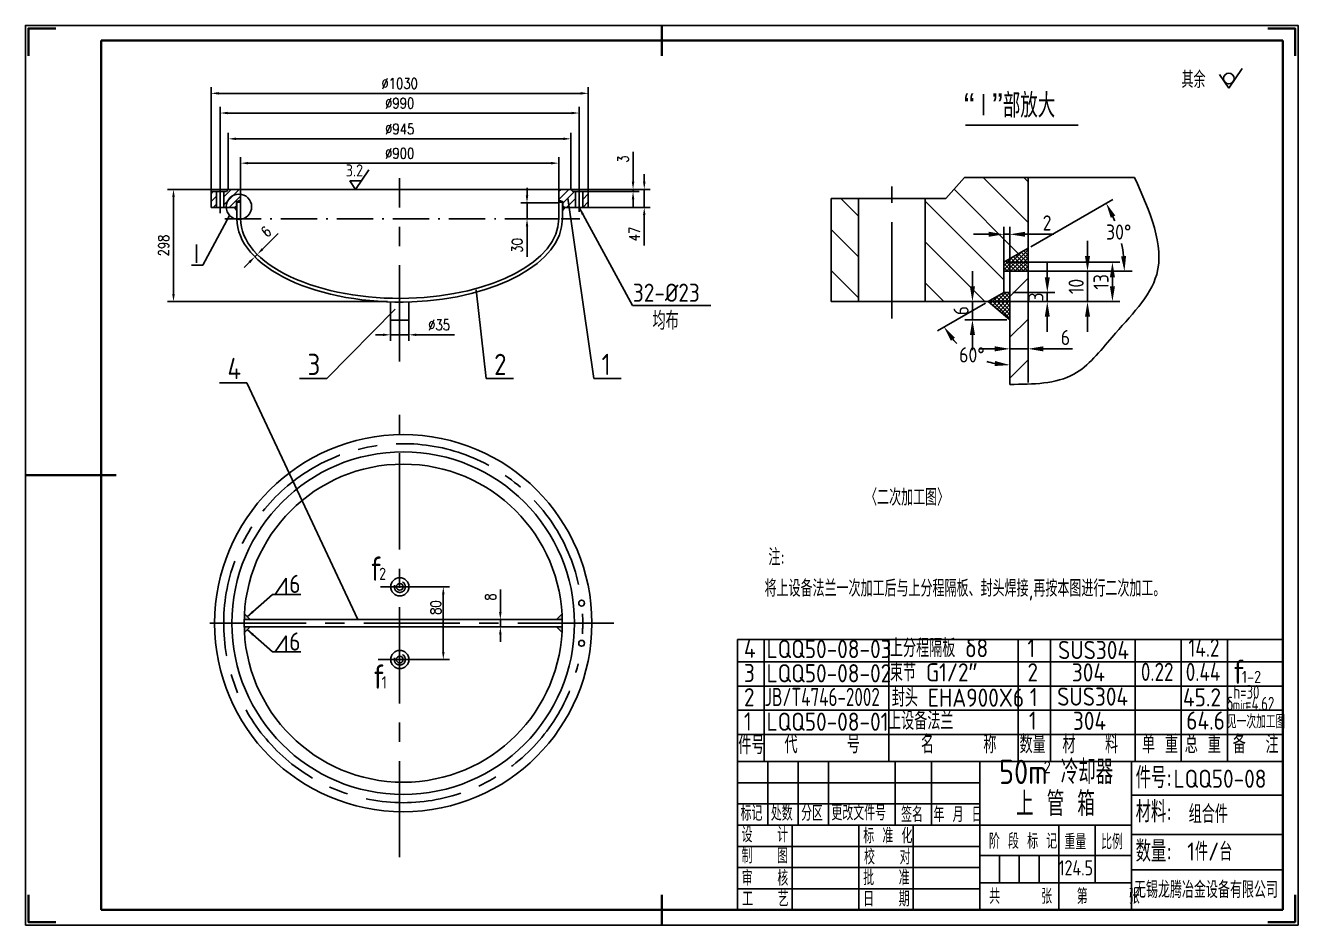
# Paper-space layout '布局1' of a CAD drawing. Extents: x 1187 to 4862, y -125 to 1349.
# Drawn here: x 2685 to 3104.5, y 172.5 to 469 of the extents above; entities that cross this region are included whole.
import ezdxf

# ---------------------------------------------------------------- set-up
doc = ezdxf.new("R2010")
doc.units = 0
doc.header["$MEASUREMENT"] = 0
for name, pattern in [('ACAD_ISO10W100', [18.5, 12, -3, 0.5, -3]), ('CENTER', [50.8, 31.75, -6.35, 6.35, -6.35]), ('HIDDEN', [9.525, 6.35, -3.175])]:
    doc.linetypes.add(name, pattern=pattern)
doc.layers.get('DEFPOINTS').update_dxf_attribs({"linetype": 'CONTINUOUS'})
for name, color, linetype in [('一般注释', 5, 'CONTINUOUS'), ('中心线', 1, 'CENTER'), ('单点划线', 6, 'ACAD_ISO10W100'), ('可见轮廓线', 7, 'CONTINUOUS'), ('图框_外框线', 7, 'CONTINUOUS'), ('图框_标题栏文字', 6, 'CONTINUOUS'), ('填充剖面线', 3, 'CONTINUOUS'), ('尺寸标注', 5, 'CONTINUOUS'), ('细实线', 2, 'CONTINUOUS'), ('虚线', 4, 'HIDDEN')]:
    doc.layers.add(name, color=color, linetype=linetype)
doc.layers.add('图框_内框线', color=5, linetype='CONTINUOUS', lineweight=30)
doc.layers.add('图框_角线', color=5, linetype='CONTINUOUS', lineweight=30)
doc.styles.add('GK', font='gbenor.shx', dxfattribs={"height": 10})
doc.styles.add('TH_GBDIM', font='romans.shx', dxfattribs={"width": 0.8, "bigfont": 'gbcbig.shx'})
doc.styles.add('件号及接点字头', font='gbenor.shx', dxfattribs={"height": 7, "bigfont": 'gbcbig.shx'})
doc.styles.add('工程字', font='gbenor.shx', dxfattribs={"bigfont": 'gbcbig.shx'})
doc.styles.add('总图名称', font='gbenor.shx', dxfattribs={"height": 8, "bigfont": 'gbcbig.shx'})
doc.styles.add('管口名称', font='gbenor.shx', dxfattribs={"height": 10, "bigfont": 'gbcbig.shx'})
doc.dimstyles.new('GB-5', dxfattribs={"dimtxt": 5, "dimasz": 5, "dimexe": 2.5, "dimexo": 1, "dimgap": 1.25, "dimtad": 1, "dimdsep": 46, "dimtxsty": '工程字', "dimcen": 5, "dimadec": 0, "dimazin": 0, "dimtfac": 0.7, "dimtix": 1, "dimtmove": 0, "dimatfit": 3, "dimfxl": 0, "dimtzin": 0, "dimarcsym": 0})
doc.dimstyles.new('GB-5$2', dxfattribs={"dimtxt": 5, "dimasz": 5, "dimexe": 2.5, "dimexo": 1, "dimgap": 1.25, "dimtad": 1, "dimtih": 1, "dimtoh": 1, "dimdsep": 46, "dimtxsty": '工程字', "dimcen": 5, "dimazin": 0, "dimtfac": 0.7, "dimtix": 1, "dimtmove": 0, "dimatfit": 3, "dimfxl": 0, "dimtzin": 0, "dimarcsym": 0})
doc.dimstyles.new('TH_GBDIM', dxfattribs={"dimtxt": 3.5, "dimasz": 2.5, "dimexe": 2, "dimexo": 0, "dimgap": 1.5, "dimtad": 1, "dimdec": 1, "dimzin": 0, "dimdsep": 46, "dimtxsty": 'TH_GBDIM', "dimcen": 2.5, "dimclrd": 130, "dimclre": 130, "dimclrt": 3, "dimadec": 0, "dimazin": 0, "dimtfac": 0.714286, "dimtdec": 1, "dimtmove": 0, "dimatfit": 3, "dimfxl": 0, "dimtolj": 1, "dimtzin": 0, "dimlwd": -1, "dimlwe": -1, "dimarcsym": 0})
pattern_1 = [(135, (3206.9251, -16.0921), (-0.6735192, -0.6735192), []), (225, (3206.9251, -16.0921), (0.6735192, -0.6735192), [])]

# ---------------------------------------------------------------- blocks, each defined once
blk = doc.blocks.new('*D67')
at = {"layer": 'DEFPOINTS', "color": 0}
for p in [(3009.86, 377.86), (2997.49, 371.86), (3009.86, 371.86)]:
    blk.add_point(p, dxfattribs=at)
at = {"layer": '尺寸标注', "color": 0, "lineweight": -2}
for p, q in [((2997.49, 382.86), (2997.49, 387.86)), ((3008.86, 377.86), (2994.99, 377.86)), ((2997.49, 377.86), (2997.49, 371.86)), ((3008.86, 371.86), (2994.99, 371.86)), ((2997.49, 366.86), (2997.49, 361.86))]:
    blk.add_line(p, q, dxfattribs=at)
at = {"layer": '尺寸标注', "color": 0}
for points in [[(2996.65, 382.86), (2998.32, 382.86), (2997.49, 377.86)], [(2996.65, 366.86), (2998.32, 366.86), (2997.49, 371.86)]]:
    blk.add_solid(points, dxfattribs=at)
at = {"layer": '尺寸标注', "color": 0, "insert": (2993.74, 374.86), "char_height": 5, "attachment_point": 5, "rotation": 90, "style": '工程字'}
blk.add_mtext('6', dxfattribs=at)
blk = doc.blocks.new('*D66')
at = {"layer": 'DEFPOINTS', "color": 0}
for p in [(3007.86, 400.07), (3007.86, 384.29), (3009.86, 384.29)]:
    blk.add_point(p, dxfattribs=at)
at = {"layer": '尺寸标注', "color": 0, "lineweight": -2}
for p, q in [((3002.86, 400.07), (2997.86, 400.07)), ((3007.86, 385.29), (3007.86, 402.57)), ((3007.86, 400.07), (3009.86, 400.07)), ((3009.86, 385.29), (3009.86, 402.57)), ((3014.86, 400.07), (3024.38, 400.07))]:
    blk.add_line(p, q, dxfattribs=at)
at = {"layer": '尺寸标注', "color": 0}
for points in [[(3002.86, 400.91), (3002.86, 399.24), (3007.86, 400.07)], [(3014.86, 400.91), (3014.86, 399.24), (3009.86, 400.07)]]:
    blk.add_solid(points, dxfattribs=at)
at = {"layer": '尺寸标注', "color": 0, "insert": (3022.12, 403.82), "char_height": 5, "attachment_point": 5, "style": '工程字'}
blk.add_mtext('2', dxfattribs=at)
blk = doc.blocks.new('*D65')
at = {"layer": 'DEFPOINTS', "color": 0}
for p in [(3009.86, 387.86), (3002.66, 377.86), (3007.86, 380.86), (2993.72, 362.78), (3009.86, 350.52)]:
    blk.add_point(p, dxfattribs=at)
at = {"layer": '尺寸标注', "color": 0, "lineweight": -2}
blk.add_line((3001.8, 377.36), (2985.95, 368.21), dxfattribs=at)
for start, end in [(221.4292, 225.9026), (252.2948, 258.5708)]:
    blk.add_arc((3009.86, 382.02), 25.11, start, end, dxfattribs=at)
at = {"layer": '尺寸标注', "color": 0}
for points in [[(2990.36, 364.92), (2991.71, 365.89), (2988.12, 369.46)], [(3004.97, 358.24), (3004.8, 356.58), (3009.86, 356.91)]]:
    blk.add_solid(points, dxfattribs=at)
at = {"layer": '尺寸标注', "color": 0, "insert": (2997.31, 360.27), "char_height": 5, "attachment_point": 5, "style": '工程字'}
blk.add_mtext('60%%d', dxfattribs=at)
blk = doc.blocks.new('*D64')
at = {"layer": 'DEFPOINTS', "color": 0}
for p in [(3009.86, 362.26), (3009.86, 359.1), (3015.86, 359.1)]:
    blk.add_point(p, dxfattribs=at)
at = {"layer": '尺寸标注', "color": 0, "lineweight": -2}
for p, q in [((3004.86, 362.26), (2999.86, 362.26)), ((3009.86, 360.1), (3009.86, 364.76)), ((3009.86, 362.26), (3015.86, 362.26)), ((3015.86, 360.1), (3015.86, 364.76)), ((3020.86, 362.26), (3030.49, 362.26))]:
    blk.add_line(p, q, dxfattribs=at)
at = {"layer": '尺寸标注', "color": 0}
for points in [[(3004.86, 363.09), (3004.86, 361.43), (3009.86, 362.26)], [(3020.86, 363.09), (3020.86, 361.43), (3015.86, 362.26)]]:
    blk.add_solid(points, dxfattribs=at)
at = {"layer": '尺寸标注', "color": 0, "insert": (3028.18, 366.01), "char_height": 5, "attachment_point": 5, "style": '工程字'}
blk.add_mtext('6', dxfattribs=at)
blk = doc.blocks.new('*D63')
at = {"layer": 'DEFPOINTS', "color": 0}
for p in [(3015.86, 395.48), (3046.97, 395.67), (3007.86, 390.86), (3007.86, 387.86), (3015.86, 387.86)]:
    blk.add_point(p, dxfattribs=at)
at = {"layer": '尺寸标注', "color": 0, "lineweight": -2}
for p, q in [((3016.73, 395.98), (3043.79, 411.6)), ((3016.86, 387.86), (3050.15, 387.86))]:
    blk.add_line(p, q, dxfattribs=at)
for start, end in [(21.7869, 23.6283), (6.3717, 11.7963)]:
    blk.add_arc((3002.66, 387.86), 44.98, start, end, dxfattribs=at)
at = {"layer": '尺寸标注', "color": 0}
for points in [[(3043.13, 405.52), (3044.62, 406.27), (3041.62, 410.35)], [(3048.2, 392.9), (3046.54, 392.81), (3047.65, 387.86)]]:
    blk.add_solid(points, dxfattribs=at)
at = {"layer": '尺寸标注', "color": 0, "insert": (3045.75, 400.81), "char_height": 5, "attachment_point": 5, "style": '工程字'}
blk.add_mtext('30%%D', dxfattribs=at)
blk = doc.blocks.new('*D62')
at = {"layer": 'DEFPOINTS', "color": 0}
for p in [(3009.86, 380.86), (3009.86, 377.86), (3022.19, 377.86)]:
    blk.add_point(p, dxfattribs=at)
at = {"layer": '尺寸标注', "color": 0, "lineweight": -2}
for p, q in [((3022.19, 385.86), (3022.19, 390.86)), ((3010.86, 380.86), (3024.69, 380.86)), ((3010.86, 377.86), (3024.69, 377.86)), ((3022.19, 380.86), (3022.19, 377.86)), ((3022.19, 372.86), (3022.19, 367.86))]:
    blk.add_line(p, q, dxfattribs=at)
at = {"layer": '尺寸标注', "color": 0}
for points in [[(3021.36, 385.86), (3023.02, 385.86), (3022.19, 380.86)], [(3021.36, 372.86), (3023.02, 372.86), (3022.19, 377.86)]]:
    blk.add_solid(points, dxfattribs=at)
at = {"layer": '尺寸标注', "color": 0, "insert": (3018.44, 379.36), "char_height": 5, "attachment_point": 5, "rotation": 90, "style": '工程字'}
blk.add_mtext('3', dxfattribs=at)
blk = doc.blocks.new('*D61')
at = {"layer": 'DEFPOINTS', "color": 0}
for p in [(3009.86, 387.86), (3035.46, 387.86), (3009.86, 377.86)]:
    blk.add_point(p, dxfattribs=at)
at = {"layer": '尺寸标注', "color": 0, "lineweight": -2}
for p, q in [((3035.46, 392.86), (3035.46, 397.86)), ((3010.86, 387.86), (3037.96, 387.86)), ((3035.46, 377.86), (3035.46, 387.86)), ((3010.86, 377.86), (3037.96, 377.86)), ((3035.46, 372.86), (3035.46, 367.86))]:
    blk.add_line(p, q, dxfattribs=at)
at = {"layer": '尺寸标注', "color": 0}
for points in [[(3034.63, 392.86), (3036.3, 392.86), (3035.46, 387.86)], [(3034.63, 372.86), (3036.3, 372.86), (3035.46, 377.86)]]:
    blk.add_solid(points, dxfattribs=at)
at = {"layer": '尺寸标注', "color": 0, "insert": (3031.71, 382.86), "char_height": 5, "attachment_point": 5, "rotation": 90, "style": '工程字'}
blk.add_mtext('10', dxfattribs=at)
blk = doc.blocks.new('*D60')
at = {"layer": 'DEFPOINTS', "color": 0}
for p in [(3007.86, 390.86), (3007.86, 377.86), (3043.68, 377.86)]:
    blk.add_point(p, dxfattribs=at)
at = {"layer": '尺寸标注', "color": 0, "lineweight": -2}
for p, q in [((3008.86, 390.86), (3046.18, 390.86)), ((3043.68, 385.86), (3043.68, 382.86)), ((3008.86, 377.86), (3046.18, 377.86))]:
    blk.add_line(p, q, dxfattribs=at)
at = {"layer": '尺寸标注', "color": 0}
for points in [[(3042.85, 385.86), (3044.51, 385.86), (3043.68, 390.86)], [(3042.85, 382.86), (3044.51, 382.86), (3043.68, 377.86)]]:
    blk.add_solid(points, dxfattribs=at)
at = {"layer": '尺寸标注', "color": 0, "insert": (3039.93, 384.36), "char_height": 5, "attachment_point": 5, "rotation": 90, "style": '工程字'}
blk.add_mtext('13', dxfattribs=at)
blk = doc.blocks.new('*D68')
at = {"layer": 'DEFPOINTS', "color": 0}
for p in [(2860.96, 423.55), (2755.96, 414.91), (2860.96, 414.91)]:
    blk.add_point(p, dxfattribs=at)
at = {"layer": '可见轮廓线', "color": 5}
for p, q in [((2755.96, 414.91), (2755.96, 425.55)), ((2860.96, 414.91), (2860.96, 425.55)), ((2758.46, 423.55), (2858.46, 423.55))]:
    blk.add_line(p, q, dxfattribs=at)
for points in [[(2758.46, 423.97), (2758.46, 423.14), (2755.96, 423.55)], [(2858.46, 423.97), (2858.46, 423.14), (2860.96, 423.55)]]:
    blk.add_solid(points, dxfattribs=at)
at = {"layer": '可见轮廓线', "color": 5, "insert": (2808.46, 426.8), "char_height": 3.5, "attachment_point": 5, "style": 'TH_GBDIM'}
blk.add_mtext('\\A1;%%C900', dxfattribs=at)
blk = doc.blocks.new('*D69')
at = {"layer": 'DEFPOINTS', "color": 0}
for p in [(2865, 431.59), (2751.92, 414.91), (2865, 414.91)]:
    blk.add_point(p, dxfattribs=at)
at = {"layer": '可见轮廓线', "color": 5}
for p, q in [((2751.92, 414.91), (2751.92, 433.59)), ((2865, 414.91), (2865, 433.59)), ((2754.42, 431.59), (2862.5, 431.59))]:
    blk.add_line(p, q, dxfattribs=at)
for points in [[(2754.42, 432.01), (2754.42, 431.18), (2751.92, 431.59)], [(2862.5, 432.01), (2862.5, 431.18), (2865, 431.59)]]:
    blk.add_solid(points, dxfattribs=at)
at = {"layer": '可见轮廓线', "color": 5, "insert": (2808.46, 434.84), "char_height": 3.5, "attachment_point": 5, "style": 'TH_GBDIM'}
blk.add_mtext('\\A1;%%C945', dxfattribs=at)
blk = doc.blocks.new('*D70')
at = {"layer": 'DEFPOINTS', "color": 0}
for p in [(2749.21, 440.1), (2749.21, 414.15), (2867.71, 414.15)]:
    blk.add_point(p, dxfattribs=at)
at = {"layer": '可见轮廓线', "color": 5}
for p, q in [((2749.21, 414.15), (2749.21, 442.1)), ((2867.71, 414.15), (2867.71, 442.1)), ((2865.21, 440.1), (2751.71, 440.1))]:
    blk.add_line(p, q, dxfattribs=at)
for points in [[(2751.71, 440.52), (2751.71, 439.69), (2749.21, 440.1)], [(2865.21, 440.52), (2865.21, 439.69), (2867.71, 440.1)]]:
    blk.add_solid(points, dxfattribs=at)
at = {"layer": '可见轮廓线', "color": 5, "insert": (2808.46, 443.35), "char_height": 3.5, "attachment_point": 5, "style": 'TH_GBDIM'}
blk.add_mtext('\\A1;%%C990', dxfattribs=at)
blk = doc.blocks.new('*D71')
at = {"layer": 'DEFPOINTS', "color": 0}
for p in [(2746.21, 446.6), (2746.21, 414.15), (2870.71, 414.15)]:
    blk.add_point(p, dxfattribs=at)
at = {"layer": '可见轮廓线', "color": 5}
for p, q in [((2746.21, 414.15), (2746.21, 448.6)), ((2868.21, 446.6), (2748.71, 446.6)), ((2870.71, 414.15), (2870.71, 448.6))]:
    blk.add_line(p, q, dxfattribs=at)
for points in [[(2748.71, 447.02), (2748.71, 446.19), (2746.21, 446.6)], [(2868.21, 447.02), (2868.21, 446.19), (2870.71, 446.6)]]:
    blk.add_solid(points, dxfattribs=at)
at = {"layer": '可见轮廓线', "color": 5, "insert": (2808.46, 449.85), "char_height": 3.5, "attachment_point": 5, "style": 'TH_GBDIM'}
blk.add_mtext('\\A1;%%C1030', dxfattribs=at)
blk = doc.blocks.new('*D72')
at = {"layer": 'DEFPOINTS', "color": 0}
for p in [(2841.69, 272.89), (2842.06, 272.89), (2842.06, 270.49)]:
    blk.add_point(p, dxfattribs=at)
at = {"layer": '单点划线', "color": 5}
for p, q in [((2841.69, 275.39), (2841.69, 282.76)), ((2842.06, 272.89), (2839.69, 272.89)), ((2841.69, 270.49), (2841.69, 272.89)), ((2842.06, 270.49), (2839.69, 270.49)), ((2841.69, 267.99), (2841.69, 265.49))]:
    blk.add_line(p, q, dxfattribs=at)
for points in [[(2841.27, 275.39), (2842.11, 275.39), (2841.69, 272.89)], [(2841.27, 267.99), (2842.11, 267.99), (2841.69, 270.49)]]:
    blk.add_solid(points, dxfattribs=at)
at = {"layer": '单点划线', "color": 5, "insert": (2838.44, 280.33), "char_height": 3.5, "attachment_point": 5, "rotation": 90, "style": 'TH_GBDIM'}
blk.add_mtext('\\A1;8', dxfattribs=at)
blk = doc.blocks.new('*D73')
at = {"layer": 'DEFPOINTS', "color": 0}
for p in [(2865, 414.91), (2865.65, 414.15), (2885.49, 414.91)]:
    blk.add_point(p, dxfattribs=at)
at = {"layer": '尺寸标注', "color": 5}
for p, q in [((2885.49, 417.41), (2885.49, 427.31)), ((2865, 414.91), (2887.49, 414.91)), ((2865.65, 414.15), (2887.49, 414.15)), ((2885.49, 414.15), (2885.49, 414.91)), ((2885.49, 411.65), (2885.49, 409.15))]:
    blk.add_line(p, q, dxfattribs=at)
for points in [[(2885.07, 417.41), (2885.9, 417.41), (2885.49, 414.91)], [(2885.07, 411.65), (2885.9, 411.65), (2885.49, 414.15)]]:
    blk.add_solid(points, dxfattribs=at)
at = {"layer": '尺寸标注', "color": 5, "insert": (2882.24, 424.88), "char_height": 3.5, "attachment_point": 5, "rotation": 90, "style": 'TH_GBDIM'}
blk.add_mtext('\\A1;3', dxfattribs=at)
blk = doc.blocks.new('*D74')
at = {"layer": 'DEFPOINTS', "color": 0}
for p in [(2865, 414.91), (2865, 408.91), (2889.18, 408.91)]:
    blk.add_point(p, dxfattribs=at)
at = {"layer": '尺寸标注', "color": 5}
for p, q in [((2889.18, 417.41), (2889.18, 419.91)), ((2865, 414.91), (2891.18, 414.91)), ((2889.18, 414.91), (2889.18, 408.91)), ((2865, 408.91), (2891.18, 408.91)), ((2889.18, 406.41), (2889.18, 396.38))]:
    blk.add_line(p, q, dxfattribs=at)
for points in [[(2888.77, 417.41), (2889.6, 417.41), (2889.18, 414.91)], [(2888.77, 406.41), (2889.6, 406.41), (2889.18, 408.91)]]:
    blk.add_solid(points, dxfattribs=at)
at = {"layer": '尺寸标注', "color": 5, "insert": (2885.93, 400.14), "char_height": 3.5, "attachment_point": 5, "rotation": 90, "style": 'TH_GBDIM'}
blk.add_mtext('\\A1;47', dxfattribs=at)
blk = doc.blocks.new('*D75')
at = {"layer": 'DEFPOINTS', "color": 0}
for p in [(2760.66, 392.64), (2761.47, 393.45), (2761.47, 393.45)]:
    blk.add_point(p, dxfattribs=at)
at = {"layer": '尺寸标注', "color": 5}
for p, q in [((2763.24, 395.21), (2768.36, 400.32)), ((2758.89, 390.88), (2757.12, 389.11)), ((2760.66, 392.64), (2761.47, 393.45)), ((2760.66, 392.64), (2762.08, 391.23)), ((2761.47, 393.45), (2762.88, 392.03))]:
    blk.add_line(p, q, dxfattribs=at)
for points in [[(2762.95, 395.51), (2763.54, 394.92), (2761.47, 393.45)], [(2758.6, 391.17), (2759.19, 390.58), (2760.66, 392.64)]]:
    blk.add_solid(points, dxfattribs=at)
at = {"layer": '尺寸标注', "color": 5, "insert": (2764.39, 400.95), "char_height": 3.5, "attachment_point": 5, "rotation": 44.9101, "style": 'TH_GBDIM'}
blk.add_mtext('\\A1;6', dxfattribs=at)
blk = doc.blocks.new('*D76')
at = {"layer": 'DEFPOINTS', "color": 0}
for p in [(2808.46, 414.91), (2733.83, 377.84), (2804.41, 377.84)]:
    blk.add_point(p, dxfattribs=at)
at = {"layer": '一般注释', "color": 5}
for p, q in [((2808.46, 414.91), (2731.83, 414.91)), ((2733.83, 412.41), (2733.83, 380.34)), ((2804.41, 377.84), (2731.83, 377.84))]:
    blk.add_line(p, q, dxfattribs=at)
for points in [[(2733.41, 412.41), (2734.24, 412.41), (2733.83, 414.91)], [(2733.41, 380.34), (2734.24, 380.34), (2733.83, 377.84)]]:
    blk.add_solid(points, dxfattribs=at)
at = {"layer": '一般注释', "color": 5, "insert": (2730.58, 396.38), "char_height": 3.5, "attachment_point": 5, "rotation": 90, "style": 'TH_GBDIM'}
blk.add_mtext('\\A1;298', dxfattribs=at)
blk = doc.blocks.new('*D77')
at = {"layer": 'DEFPOINTS', "color": 0}
for p in [(2805.46, 371.78), (2811.46, 371.78), (2811.46, 366.89)]:
    blk.add_point(p, dxfattribs=at)
at = {"layer": '一般注释', "color": 5}
for p, q in [((2805.46, 371.78), (2805.46, 364.89)), ((2811.46, 371.78), (2811.46, 364.89)), ((2802.96, 366.89), (2800.46, 366.89)), ((2805.46, 366.89), (2811.46, 366.89)), ((2813.96, 366.89), (2826.52, 366.89))]:
    blk.add_line(p, q, dxfattribs=at)
for points in [[(2802.96, 367.3), (2802.96, 366.47), (2805.46, 366.89)], [(2813.96, 367.3), (2813.96, 366.47), (2811.46, 366.89)]]:
    blk.add_solid(points, dxfattribs=at)
at = {"layer": '一般注释', "color": 5, "insert": (2821.49, 370.14), "char_height": 3.5, "attachment_point": 5, "style": 'TH_GBDIM'}
blk.add_mtext('\\A1;%%C35', dxfattribs=at)
blk = doc.blocks.new('*D78')
at = {"layer": 'DEFPOINTS', "color": 0}
for p in [(2860.96, 410.41), (2850.49, 405.16), (2860.96, 405.16)]:
    blk.add_point(p, dxfattribs=at)
at = {"layer": '一般注释', "color": 5}
for p, q in [((2850.49, 412.91), (2850.49, 415.41)), ((2860.96, 410.41), (2848.49, 410.41)), ((2850.49, 410.41), (2850.49, 405.16)), ((2860.96, 405.16), (2848.49, 405.16)), ((2850.49, 402.66), (2850.49, 392.63))]:
    blk.add_line(p, q, dxfattribs=at)
for points in [[(2850.08, 412.91), (2850.91, 412.91), (2850.49, 410.41)], [(2850.08, 402.66), (2850.91, 402.66), (2850.49, 405.16)]]:
    blk.add_solid(points, dxfattribs=at)
at = {"layer": '一般注释', "color": 5, "insert": (2847.24, 396.39), "char_height": 3.5, "attachment_point": 5, "rotation": 90, "style": 'TH_GBDIM'}
blk.add_mtext('\\A1;30', dxfattribs=at)

psp = doc.layouts.new('布局1')

# ---------------------------------------------------------------- hatches: boundary and pattern name
at = {"layer": '可见轮廓线'}
h = psp.add_hatch(color=256, dxfattribs=at)
h.paths.add_polyline_path([(2754.758, 409.396), (2754.587, 409.396), (2754.587, 409.388), (2753.924, 408.909), (2754.758, 407.98)])
h.paths.add_polyline_path([(2755.958, 411.365), (2754.587, 410.835), (2754.587, 410.409), (2755.958, 410.409)])
h = psp.add_hatch(color=256, dxfattribs=at)
h.paths.add_polyline_path([(2862.158, 409.396), (2862.329, 409.396), (2862.329, 409.388), (2862.992, 408.909), (2862.158, 407.98)])
h.paths.add_polyline_path([(2860.958, 411.365), (2862.329, 410.835), (2862.329, 410.409), (2860.958, 410.409)])
h = psp.add_hatch(color=256, dxfattribs=at)
h.paths.add_polyline_path([(2757.151, 272.894), (2759.102, 272.894), (2757.228, 274.766, 0.0089215)])
h.paths.add_polyline_path([(2759.102, 270.494), (2757.151, 270.494, 0.0089215), (2757.228, 268.623)])
h = psp.add_hatch(color=256, dxfattribs=at)
h.paths.add_polyline_path([(2862.124, 272.894, 0.0089215), (2862.048, 274.766), (2860.173, 272.894)])
h.paths.add_polyline_path([(2862.124, 270.494), (2860.173, 270.494), (2862.048, 268.623, 0.0089215)])
at = {"layer": '填充剖面线'}
h = psp.add_hatch(dxfattribs=at)
h.set_pattern_fill('ANSI31', color=256, scale=15, style=0)
h.set_pattern_definition([(45, (529.5467, -949.2994), (-1.3258252, 1.3258252), [])])
h.paths.add_polyline_path([(2750.408, 408.909), (2753.924, 408.909), (2754.587, 409.388), (2754.587, 410.835), (2755.958, 411.365), (2755.958, 414.909), (2751.917, 414.909), (2751.917, 414.155), (2750.408, 414.155)])
h.paths.add_polyline_path([(2860.958, 414.909), (2860.958, 411.365), (2862.329, 410.835), (2862.329, 409.388), (2862.992, 408.909), (2866.508, 408.909), (2866.508, 414.155), (2864.998, 414.155), (2864.998, 414.909)])
h.paths.add_polyline_path([(2868.908, 408.909), (2870.708, 408.909), (2870.708, 414.155), (2868.908, 414.155)])
h.paths.add_polyline_path([(2746.208, 408.909), (2748.008, 408.909), (2748.008, 414.155), (2746.208, 414.155)])
h = psp.add_hatch(dxfattribs=at)
h.set_pattern_fill('ANSI37', color=256, scale=0.3, angle=90, style=0)
h.set_pattern_definition(pattern_1)
h.paths.add_polyline_path([(3015.86, 387.862), (3015.86, 395.481), (3007.86, 390.862), (3007.86, 387.862)])
h = psp.add_hatch(dxfattribs=at)
h.set_pattern_fill('ANSI37', color=256, scale=0.3, angle=90, style=0)
h.set_pattern_definition(pattern_1)
h.paths.add_polyline_path([(3002.664, 377.862), (3009.86, 371.862), (3009.86, 377.862)])
h.paths.add_polyline_path([(3009.86, 377.862), (3009.86, 380.862), (3007.86, 380.862), (3002.664, 377.862)])

# ---------------------------------------------------------------- linework, layer by layer
at = {"layer": '一般注释'}
for p, q in [((3086.511, 454.803), (3082.071, 448.323)), ((3079.072, 452.819), (3082.071, 448.323)), ((2798.331, 421.388), (2793.891, 414.909)), ((2791.98, 417.699), (2795.802, 417.699)), ((2791.98, 417.699), (2793.891, 414.909)), ((2863.965, 411.963), (2872.525, 352.424)), ((2752.346, 406.313), (2743.468, 389.869)), ((2743.468, 389.869), (2739.777, 389.869)), ((2833.744, 381.706), (2837.034, 352.424)), ((2806.961, 375.367), (2784.473, 352.424)), ((2784.473, 352.424), (2775.461, 352.424)), ((2846.047, 352.424), (2837.034, 352.424)), ((2881.537, 352.424), (2872.525, 352.424)), ((2758.038, 351.079), (2749.026, 351.079)), ((2794.672, 272.894), (2758.038, 351.079)), ((2771.051, 286.597), (2767.403, 281.208)), ((2771.051, 281.208), (2771.051, 286.597)), ((2771.051, 267.57), (2767.403, 262.181)), ((2771.051, 262.181), (2771.051, 267.57)), ((2919.959, 266.258), (2919.959, 225.133)), ((2928.733, 266.258), (2928.733, 226.026)), ((2969.859, 266.285), (2969.859, 226.026)), ((3012.619, 266.285), (3012.619, 226.026)), ((3023.237, 266.285), (3023.237, 226.026)), ((3051.199, 266.285), (3051.199, 226.026)), ((3066.419, 266.285), (3066.419, 226.026)), ((3081.639, 266.285), (3081.639, 226.026))]:
    psp.add_line(p, q, dxfattribs=at)
at = {"layer": '一般注释', "color": 7}
for p, q in [((2919.959, 266.285), (3099.959, 266.285)), ((2919.959, 258.926), (3099.959, 258.926)), ((2919.959, 234.926), (3099.959, 234.926))]:
    psp.add_line(p, q, dxfattribs=at)
at = {"layer": '一般注释'}
psp.add_circle((3082.093, 451.481), 1.758, dxfattribs=at)
at = {"layer": '中心线'}
for p, q in [((2749.208, 407.024), (2749.208, 417.548)), ((2808.458, 358.079), (2808.458, 418.552)), ((2867.708, 407.486), (2867.708, 416.249)), ((2970.86, 372.315), (2970.86, 415.825)), ((2808.458, 194.421), (2808.458, 340.971)), ((2802.122, 283.694), (2819.953, 283.694)), ((2745.808, 271.694), (2880.765, 271.694)), ((2801.347, 259.694), (2819.953, 259.694))]:
    psp.add_line(p, q, dxfattribs=at)
for start, end in [(12.43105, 346.86513), (356.54557, 2.94456)]:
    psp.add_arc((2809.638, 271.694), 59.25, start, end, dxfattribs=at)
at = {"layer": '单点划线'}
psp.add_line((2750.724, 405.159), (2867.94, 405.159), dxfattribs=at)
at = {"layer": '可见轮廓线'}
for p, q in [((2995.156, 436.128), (3032.395, 436.128)), ((2994.86, 418.848), (2988.691, 411.862)), ((2994.86, 418.848), (3050.98, 418.848)), ((3015.86, 351.106), (3015.86, 418.848)), ((2751.264, 414.155), (2746.208, 414.155)), ((2746.208, 408.909), (2746.208, 414.155)), ((2748.008, 408.909), (2748.008, 414.155)), ((2750.408, 408.909), (2750.408, 414.155)), ((2751.917, 414.909), (2751.264, 414.155)), ((2860.958, 414.909), (2751.917, 414.909)), ((2754.587, 410.835), (2755.958, 411.365)), ((2755.958, 405.159), (2755.958, 414.909)), ((2860.958, 414.909), (2864.998, 414.909)), ((2860.958, 405.159), (2860.958, 414.909)), ((2860.958, 405.159), (2860.958, 414.909)), ((2862.329, 410.835), (2860.958, 411.365)), ((2864.998, 414.909), (2865.652, 414.155)), ((2865.652, 414.155), (2870.708, 414.155)), ((2866.508, 408.909), (2866.508, 414.155)), ((2868.908, 408.909), (2868.908, 414.155)), ((2870.708, 408.909), (2870.708, 414.155)), ((2950.86, 377.862), (2950.86, 411.862)), ((2950.86, 411.862), (2960.86, 411.862)), ((2959.86, 377.862), (2959.86, 411.862)), ((2960.86, 411.862), (2988.691, 411.862)), ((2981.86, 377.862), (2981.86, 411.862)), ((2746.208, 408.909), (2753.924, 408.909)), ((2754.587, 409.388), (2753.924, 408.909)), ((2753.924, 408.909), (2754.758, 407.98)), ((2754.587, 409.388), (2754.587, 410.835)), ((2754.758, 409.396), (2754.587, 409.396)), ((2754.758, 405.159), (2754.758, 410.901)), ((2754.758, 405.159), (2754.758, 410.409)), ((2754.758, 405.159), (2754.758, 410.409)), ((2862.158, 405.159), (2862.158, 410.901)), ((2862.158, 405.159), (2862.158, 410.409)), ((2862.158, 405.159), (2862.158, 410.409)), ((2862.158, 409.396), (2862.329, 409.396)), ((2862.992, 408.909), (2862.158, 407.98)), ((2862.329, 409.388), (2862.329, 410.835)), ((2862.329, 409.388), (2862.992, 408.909)), ((2870.708, 408.909), (2862.992, 408.909)), ((3007.86, 390.862), (3015.86, 395.481)), ((3007.86, 380.862), (3007.86, 390.862)), ((3007.86, 387.862), (3015.86, 387.862)), ((3009.86, 350.524), (3009.86, 387.862)), ((2805.458, 371.776), (2805.458, 377.752)), ((2811.458, 371.776), (2811.458, 377.752)), ((2950.86, 377.862), (3009.86, 377.862)), ((3007.86, 380.862), (3002.664, 377.862)), ((3002.664, 377.862), (3009.86, 371.862)), ((3007.86, 380.862), (3009.86, 380.862)), ((2811.458, 371.776), (2805.458, 371.776)), ((2811.509, 283.694), (2805.509, 283.694)), ((2757.151, 272.894), (2862.124, 272.894)), ((2759.102, 272.894), (2757.228, 274.766)), ((2860.173, 272.894), (2862.048, 274.766)), ((2757.151, 270.494), (2862.124, 270.494)), ((2759.102, 270.494), (2757.228, 268.623)), ((2860.173, 270.494), (2862.048, 268.623)), ((2811.509, 259.694), (2805.509, 259.694))]:
    psp.add_line(p, q, dxfattribs=at)
at = {"layer": '可见轮廓线', "color": 7, "lineweight": 0}
for p, q in [((2757.151, 272.894), (2759.102, 272.894)), ((2759.102, 272.894), (2757.228, 274.766)), ((2759.102, 270.494), (2757.151, 270.494)), ((2757.228, 268.623), (2759.102, 270.494))]:
    psp.add_line(p, q, dxfattribs=at)
at = {"layer": '可见轮廓线'}
for centre, radius in [((2809.638, 271.694), 62.25), ((2809.638, 271.694), 56.541), ((2809.638, 271.694), 52.5), ((2808.509, 283.694), 3), ((2808.509, 283.694), 1.128), ((2868.515, 278.33), 0.968), ((2868.515, 265.059), 0.968), ((2808.509, 259.694), 3), ((2808.509, 259.694), 1.128)]:
    psp.add_circle(centre, radius, dxfattribs=at)
at = {"layer": '可见轮廓线', "color": 7, "lineweight": 0}
for start, end in [(176.64567, 178.69027), (181.30973, 183.35433)]:
    psp.add_arc((2809.638, 271.694), 52.5, start, end, dxfattribs=at)
at = {"layer": '可见轮廓线'}
for major_axis, ratio, start_param, end_param in [((-53.7, 0), 0.5111732, 0, 1.645213), ((-52.5, 0), 0.5, 0, 1.6279703), ((52.5, 0), 0.5, 4.769563, 6.2831853), ((53.7, 0), 0.5111732, 4.7868056, 6.2831853)]:
    psp.add_ellipse((2808.458, 405.159), major_axis=major_axis, ratio=ratio, start_param=start_param, end_param=end_param, dxfattribs=at)
at = {"layer": '图框_内框线'}
for p, q in [((3099.959, 464.026), (2709.959, 464.026)), ((2709.959, 464.026), (2709.959, 177.026)), ((3099.959, 177.026), (3099.959, 464.026)), ((2709.959, 177.026), (3099.959, 177.026))]:
    psp.add_line(p, q, dxfattribs=at)
for points in [[(2894.959, 469.026), (2894.959, 459.026)], [(2684.959, 320.526), (2714.959, 320.526)], [(2894.959, 172.026), (2894.959, 182.026)]]:
    psp.add_lwpolyline(points, dxfattribs=at)
at = {"layer": '图框_外框线'}
for p, q in [((3099.959, 177.026), (3099.959, 233.026)), ((2919.959, 226.026), (3099.959, 226.026)), ((2919.959, 226.026), (2919.959, 177.026)), ((2929.959, 226.026), (2929.959, 205.026)), ((2939.959, 205.026), (2939.959, 226.026)), ((2949.959, 226.026), (2949.959, 205.026)), ((2971.959, 205.026), (2971.959, 226.026)), ((2983.959, 226.026), (2983.959, 205.026)), ((2999.959, 226.026), (2999.959, 177.026)), ((3049.959, 226.026), (3049.959, 177.026)), ((2919.959, 219.026), (2999.959, 219.026)), ((3099.959, 214.915), (3049.959, 214.915)), ((2919.959, 212.026), (2999.959, 212.026)), ((2919.959, 205.026), (3049.959, 205.026)), ((2919.959, 205.026), (3049.959, 205.026)), ((2937.959, 177.026), (2937.959, 205.026)), ((2959.959, 177.026), (2959.959, 205.026)), ((2977.959, 177.026), (2977.959, 205.026)), ((3025.959, 205.026), (3025.959, 177.026)), ((3037.959, 205.026), (3037.959, 186.026)), ((3099.959, 201.927), (3049.959, 201.927)), ((2919.959, 198.026), (2999.959, 198.026)), ((3049.959, 195.026), (2999.959, 195.026)), ((3006.459, 195.026), (3006.459, 186.026)), ((3012.959, 195.026), (3012.959, 186.026)), ((3019.459, 195.026), (3019.459, 186.026)), ((2919.959, 191.026), (2999.959, 191.026)), ((3099.959, 190.272), (3049.959, 190.272)), ((3049.959, 186.026), (2999.959, 186.026)), ((2919.959, 184.026), (2999.959, 184.026)), ((2919.959, 177.026), (3099.959, 177.026))]:
    psp.add_line(p, q, dxfattribs=at)
psp.add_lwpolyline([(2684.959, 172.026), (3104.959, 172.026), (3104.959, 469.026), (2684.959, 469.026)], close=True, dxfattribs=at)
at = {"layer": '图框_角线', "flags": 128}
for points in [[(2685.959, 459.026), (2685.959, 468.026), (2694.959, 468.026)], [(3094.959, 468.026), (3103.959, 468.026), (3103.959, 459.026)], [(2694.959, 173.026), (2685.959, 173.026), (2685.959, 182.026)], [(3103.959, 182.026), (3103.959, 173.026), (3094.959, 173.026)]]:
    psp.add_lwpolyline(points, dxfattribs=at)
at = {"layer": '填充剖面线'}
for p, q in [((3015.86, 403.969), (3000.981, 418.848)), ((3015.86, 417.439), (3014.451, 418.848)), ((2959.86, 406.088), (2954.086, 411.862)), ((3012.702, 393.657), (2991.414, 414.945)), ((3007.86, 385.028), (2981.86, 411.028)), ((2959.86, 392.617), (2950.86, 401.617)), ((3001.556, 377.862), (2981.86, 397.558)), ((2959.86, 379.147), (2950.86, 388.147)), ((2988.086, 377.862), (2981.86, 384.088)), ((3015.86, 385.54), (3009.86, 379.54)), ((3015.86, 372.07), (3009.86, 366.07)), ((3015.86, 358.599), (3009.86, 352.599))]:
    psp.add_line(p, q, dxfattribs=at)
at = {"layer": '尺寸标注', "color": 5}
for p, q in [((2817.617, 283.694), (2824.864, 283.694)), ((2822.864, 262.194), (2822.864, 281.194)), ((2817.617, 259.694), (2824.864, 259.694))]:
    psp.add_line(p, q, dxfattribs=at)
at = {"layer": '尺寸标注', "color": 7}
for p, q in [((2919.959, 250.926), (3099.959, 250.926)), ((2919.959, 242.926), (3099.959, 242.926))]:
    psp.add_line(p, q, dxfattribs=at)
at = {"layer": '尺寸标注'}
psp.add_circle((2755.42, 409.158), 4.188, dxfattribs=at)
at = {"layer": '尺寸标注', "color": 5}
for points in [[(2822.447, 281.194), (2823.281, 281.194), (2822.864, 283.694)], [(2822.447, 262.194), (2823.281, 262.194), (2822.864, 259.694)]]:
    psp.add_solid(points, dxfattribs=at)
at = {"layer": '细实线'}
psp.add_spline([(3050.98, 418.848), (3058.292, 386.821), (3043.592, 366.137), (3030.97, 353.877), (3009.86, 350.524)], degree=3, dxfattribs=at)
at = {"layer": '虚线'}
for centre in [(2808.509, 283.694), (2808.509, 259.694)]:
    psp.add_circle(centre, 1.833, dxfattribs=at)

# ---------------------------------------------------------------- texts
at = {"layer": '一般注释'}
for s, height, style, p in [('其余', 5.5, '工程字', (3066.484, 448.386)), ('“Ⅰ”部放大', 8, '工程字', (2994.648, 438.591)), ('Ⅰ', 7, '件号及接点字头', (2738.913, 389.963)), ('32-%%C23', 6, '工程字', (2885.435, 377.786)), ('均布', 6, '工程字', (2891.901, 368.56)), ('4', 7, '件号及接点字头', (2751.63, 352.278)), ('3', 7, '件号及接点字头', (2778.065, 353.623)), ('2', 7, '件号及接点字头', (2839.639, 353.623)), ('1', 7, '件号及接点字头', (2875.129, 353.623)), ('〈二次加工图〉', 5.5, '工程字', (2962.071, 310.486)), ('注:', 5.5, '工程字', (2930.133, 290.736)), ('6', 6, '工程字', (2772.044, 281.674)), ('将上设备法兰一次加工后与上分程隔板、封头焊接,再按本图进行二次加工。', 5.5, '工程字', (2928.884, 280.449)), ('6', 6, '工程字', (2772.044, 262.648)), ('4', 6, '工程字', (2922.086, 260.254)), ('LQQ50-08-03', 6, '工程字', (2929.539, 260.164)), ('上分程隔板 δ8', 6, '工程字', (2970.247, 260.475)), ('1', 6, '工程字', (3015.642, 260.475)), ('SUS304', 6, '工程字', (3025.737, 259.841)), ('3', 6, '工程字', (2922.086, 252.254)), ('LQQ50-08-02', 6, '工程字', (2929.539, 252.164)), ('束节 G1/2″', 6, '工程字', (2970.247, 252.475)), ('2', 6, '工程字', (3015.642, 252.475)), ('304', 6, '工程字', (3030.3, 252.44)), ('2', 6, '工程字', (2922.086, 244.254)), ('封头 EHA900X6', 6, '工程字', (2970.859, 244.094)), ('1', 6, '工程字', (3016.437, 244.278)), ('SUS304', 6, '工程字', (3025.44, 244.462)), ('45.2', 6, '工程字', (3066.973, 244.208)), ('min', 3, '工程字', (3083.4, 243.285)), ('1', 6, '工程字', (2922.086, 236.254)), ('LQQ50-08-01', 6, '工程字', (2929.539, 236.164)), ('上设备法兰', 6, '工程字', (2969.625, 236.515)), ('1', 6, '工程字', (3016.119, 236.515)), ('304', 6, '工程字', (3030.656, 236.462)), ('64.6', 6, '工程字', (3068.055, 236.551)), ('件号', 6, '工程字', (2920.214, 228.45)), ('代     号', 6, '工程字', (2935.468, 228.726)), ('名     称', 6, '工程字', (2980.492, 228.726)), ('数量', 6, '工程字', (3013.041, 228.726)), ('材   料', 6, '工程字', (3027.196, 228.726)), ('单 重', 6, '工程字', (3053.441, 228.726)), ('总 重', 6, '工程字', (3067.57, 228.726)), ('备  注', 6, '工程字', (3083.391, 228.726)), ('50m 冷却器', 8, '总图名称', (3006.251, 218.596)), ('2', 4, '工程字', (3021.008, 222.167)), ('LQQ50-08', 6, '工程字', (3063.848, 217.34)), ('上 管 箱', 8, '总图名称', (3011.919, 208.065)), ('组合件', 6, '工程字', (3068.859, 205.68)), ('1件/台', 6, '工程字', (3068.374, 193.307))]:
    psp.add_text(s, height=height, dxfattribs=dict(at, style=style)).set_placement(p)
at = {"layer": '一般注释', "style": '工程字'}
for s, height, width, p in [('14.2', 6, 0.9, (3068.752, 260.62)), ('0.22', 6, 0.9, (3053.068, 252.62)), ('0.44', 6, 0.9, (3067.888, 252.62)), ('JB/T4746-2002', 6, 0.8, (2928.85, 244.34)), ('h=30', 4.5, 0.8, (3083.598, 246.755)), ('δ  =4.62', 4.5, 0.8, (3081.368, 242.877)), ('见一次加工图', 4.5, 0.95, (3081.487, 236.967)), ('124.5', 5, 0.9, (3025.958, 188.43))]:
    psp.add_text(s, height=height, dxfattribs=dict(at, width=width)).set_placement(p)
at = {"layer": '可见轮廓线', "style": '工程字'}
psp.add_text('无锡龙腾冶金设备有限公司', height=5.5, dxfattribs=at).set_placement((3050.793, 180.963))
at = {"layer": '图框_标题栏文字', "style": '工程字'}
for s, height, p in [('件号:', 7, (3051.367, 217.21)), ('标记', 5, (2920.959, 206.465)), ('处数', 5, (2930.959, 206.465)), ('分区', 5, (2940.959, 206.465)), ('更改文件号', 5, (2950.959, 206.613)), ('签名', 5, (2973.959, 206.026)), ('年 月 日', 5, (2984.633, 206.026)), ('材料:', 7, (3051.367, 205.967)), ('设   计', 5, (2921.294, 199.374)), ('标 准 化', 5, (2961.459, 199.026)), ('阶 段 标 记', 5, (3002.932, 197.226)), ('重量', 5, (3027.85, 197.026)), ('比例', 5, (3039.959, 197.026)), ('制   图', 5, (2921.294, 192.374)), ('校   对', 5, (2961.725, 192.026)), ('数量:', 7, (3051.367, 192.917)), ('审   核', 5, (2921.384, 185.009)), ('批   准', 5, (2961.429, 185.174)), ('工   艺', 5, (2921.499, 178.174)), ('日   期', 5, (2961.429, 178.174)), ('共     张   第     张', 5, (3003.033, 179.026))]:
    psp.add_text(s, height=height, dxfattribs=at).set_placement(p)
at = {"layer": '尺寸标注'}
for s, height, style, p in [('3.2', 4, 'GK', (2790.67, 419.154)), ('f', 8, '管口名称', (2798.528, 285.691)), ('2', 4, '管口名称', (2801.671, 285.994)), ('f', 8, '管口名称', (2799.422, 250.054)), ('f', 8, '管口名称', (3083.256, 251.654)), ('1-2', 4, '管口名称', (3086.399, 251.958)), ('1', 4, '管口名称', (2802.506, 250.163))]:
    psp.add_text(s, height=height, dxfattribs=dict(at, style=style)).set_placement(p)
at = {"layer": '尺寸标注', "color": 5, "insert": (2820.404, 276.864), "char_height": 3.5, "attachment_point": 5, "rotation": 90, "style": 'TH_GBDIM'}
psp.add_mtext('\\A1;80', dxfattribs=at)

# ---------------------------------------------------------------- dimensions: what is measured, and where the dimension line sits
at = {"layer": '一般注释'}
for base, p1, p2, text, picture, middle in [((2850.492, 405.159), (2860.958, 410.409), (2860.958, 405.159), '30', '*D78', (2847.242, 396.393)), ((2733.826, 377.845), (2808.458, 414.909), (2804.409, 377.845), '298', '*D76', (2730.576, 396.377))]:
    dim = psp.add_linear_dim(base=base, p1=p1, p2=p2, angle=90, text=text, dimstyle='TH_GBDIM', override={"dimclrd": 5, "dimclre": 5, "dimclrt": 5}, dxfattribs=at)
    dim.commit()
    dim.dimension.update_dxf_attribs({"geometry": picture, "text_midpoint": middle})
dim = psp.add_linear_dim(base=(2811.458, 366.886), p1=(2805.458, 371.776), p2=(2811.458, 371.776), text='%%C35', dimstyle='TH_GBDIM', override={"dimclrd": 5, "dimclre": 5, "dimclrt": 5}, dxfattribs=at)
dim.commit()
dim.dimension.update_dxf_attribs({"geometry": '*D77', "text_midpoint": (2821.491, 366.886), "dimtype": 160})
at = {"layer": '单点划线'}
dim = psp.add_linear_dim(base=(2841.689, 272.894), p1=(2842.064, 270.494), p2=(2842.064, 272.894), angle=90, text='8', dimstyle='TH_GBDIM', override={"dimdec": 2, "dimclrd": 5, "dimclre": 5, "dimclrt": 5, "dimtdec": 2}, dxfattribs=at)
dim.commit()
dim.dimension.update_dxf_attribs({"geometry": '*D72', "text_midpoint": (2838.439, 280.328)})
at = {"layer": '可见轮廓线'}
for base, p1, p2, text, picture, middle in [((2746.208, 446.604), (2870.708, 414.155), (2746.208, 414.155), '%%C1030', '*D71', (2808.458, 449.854)), ((2749.208, 440.105), (2867.708, 414.155), (2749.208, 414.155), '%%C990', '*D70', (2808.458, 443.355)), ((2864.998, 431.594), (2751.917, 414.909), (2864.998, 414.909), '%%C945', '*D69', (2808.458, 434.844)), ((2860.958, 423.553), (2755.958, 414.909), (2860.958, 414.909), '%%C900', '*D68', (2808.458, 426.803))]:
    dim = psp.add_linear_dim(base=base, p1=p1, p2=p2, text=text, dimstyle='TH_GBDIM', override={"dimdec": 2, "dimclrd": 5, "dimclre": 5, "dimclrt": 5, "dimtdec": 2}, dxfattribs=at)
    dim.commit()
    dim.dimension.update_dxf_attribs({"geometry": picture, "text_midpoint": middle})
at = {"layer": '尺寸标注'}
dim = psp.add_linear_dim(base=(2885.486, 414.909), p1=(2865.652, 414.155), p2=(2864.998, 414.909), angle=90, text='3', dimstyle='TH_GBDIM', override={"dimdec": 2, "dimclrd": 5, "dimclre": 5, "dimclrt": 5, "dimtdec": 2}, dxfattribs=at)
dim.commit()
dim.dimension.update_dxf_attribs({"geometry": '*D73', "text_midpoint": (2885.486, 424.879), "dimtype": 160})
dim = psp.add_linear_dim(base=(2889.183, 408.909), p1=(2864.998, 414.909), p2=(2864.998, 408.909), angle=90, text='47', dimstyle='TH_GBDIM', override={"dimclrd": 5, "dimclre": 5, "dimclrt": 5}, dxfattribs=at)
dim.commit()
dim.dimension.update_dxf_attribs({"geometry": '*D74', "text_midpoint": (2885.933, 400.143)})
dim = psp.add_angular_dim_2l(base=(3046.965, 395.673), line1=((3007.86, 387.862), (3015.86, 387.862)), line2=((3007.86, 390.862), (3015.86, 395.481)), text='30%%D', dimstyle='GB-5$2', override={"dimdec": 2, "dimazin": 2}, dxfattribs=at)
dim.commit()
dim.dimension.update_dxf_attribs({"geometry": '*D63', "text_midpoint": (3045.746, 400.808), "dimtype": 162})
for base, p1, p2, angle, picture, middle in [((3007.86, 400.075), (3009.86, 384.295), (3007.86, 384.295), 180, '*D66', (3022.122, 400.075)), ((3022.19, 377.862), (3009.86, 380.862), (3009.86, 377.862), 90, '*D62', (3022.19, 379.362)), ((3009.86, 362.261), (3015.86, 359.1), (3009.86, 359.1), 180, '*D64', (3028.183, 362.261))]:
    dim = psp.add_linear_dim(base=base, p1=p1, p2=p2, angle=angle, dimstyle='GB-5', dxfattribs=at)
    dim.commit()
    dim.dimension.update_dxf_attribs({"geometry": picture, "text_midpoint": middle, "dimtype": 160})
dim = psp.add_aligned_dim(p1=(2760.664, 392.644), p2=(2761.471, 393.449), distance=0, text='6', dimstyle='TH_GBDIM', override={"dimclrd": 5, "dimclre": 5, "dimclrt": 5}, dxfattribs=at)
dim.commit()
dim.dimension.update_dxf_attribs({"geometry": '*D75', "text_midpoint": (2764.394, 400.952)})
for base, p1, p2, picture, middle in [((3035.464, 387.862), (3009.86, 377.862), (3009.86, 387.862), '*D61', (3031.714, 382.862)), ((3043.681, 377.862), (3007.86, 390.862), (3007.86, 377.862), '*D60', (3039.931, 384.362)), ((2997.486, 371.862), (3009.86, 377.862), (3009.86, 371.862), '*D67', (2993.736, 374.862))]:
    dim = psp.add_linear_dim(base=base, p1=p1, p2=p2, angle=90, dimstyle='GB-5', dxfattribs=at)
    dim.commit()
    dim.dimension.update_dxf_attribs({"geometry": picture, "text_midpoint": middle})
dim = psp.add_angular_dim_2l(base=(2993.722, 362.784), line1=((3009.86, 350.524), (3009.86, 387.862)), line2=((3007.86, 380.862), (3002.664, 377.862)), text='60%%d', dimstyle='GB-5$2', override={"dimdec": 2, "dimazin": 2}, dxfattribs=at)
dim.commit()
dim.dimension.update_dxf_attribs({"geometry": '*D65', "text_midpoint": (2997.307, 360.273)})

# ---------------------------------------------------------------- leaders
at = {"layer": '一般注释'}
for points in [[(2867.708, 408.909), (2885.264, 376.61), (2911.15, 376.61)], [(2758.18, 273.815), (2766.487, 281.208), (2775.879, 281.208)], [(2758.18, 269.573), (2766.487, 262.181), (2775.879, 262.181)]]:
    psp.add_leader(points, dimstyle='TH_GBDIM', override={"dimgap": 1.5, "dimtad": 0, "dimclrd": 5, "dimclre": 5, "dimclrt": 5}, dxfattribs=at)

doc.saveas('drawing.dxf')
